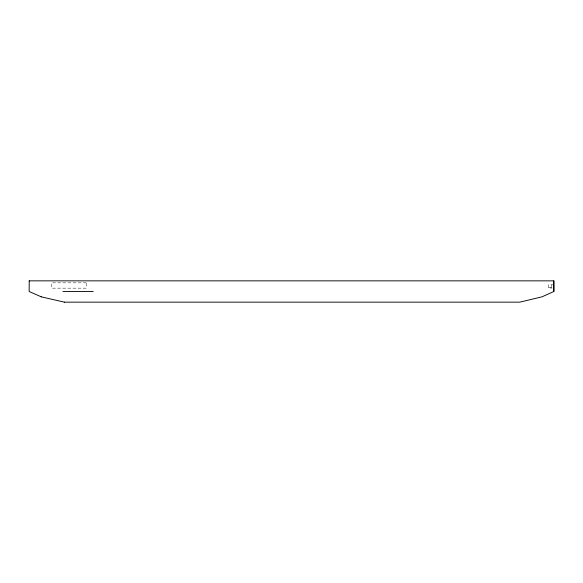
<?xml version="1.0" encoding="UTF-8"?>
<svg xmlns="http://www.w3.org/2000/svg" width="583" height="583" viewBox="0 0 583 583"><rect width="100%" height="100%" fill="white"/><g stroke="black" fill="none" stroke-linecap="round" stroke-linejoin="round"><path stroke-width="0.44" stroke-dasharray="2.92 2.19" d="M553.85 284.861L548.523 284.825L548.523 288.024L552.072 288.024M548.523 287.485L553.85 287.485M551.19 284.861L551.19 287.485M86.218 282.835L51.596 282.835L51.596 288.162L86.218 288.162L86.218 282.835"/><path stroke-width="0.87" d="M29.15 280.846L553.85 280.846L553.85 291.5L542.044 296.827L519.839 302.154L64.327 302.154M62.884 291.5L93.28 291.5M553.85 291.5L553.784 280.846M41.196 296.827L64.392 302.154M41.262 296.827L29.15 291.5L29.216 280.846"/></g></svg>
